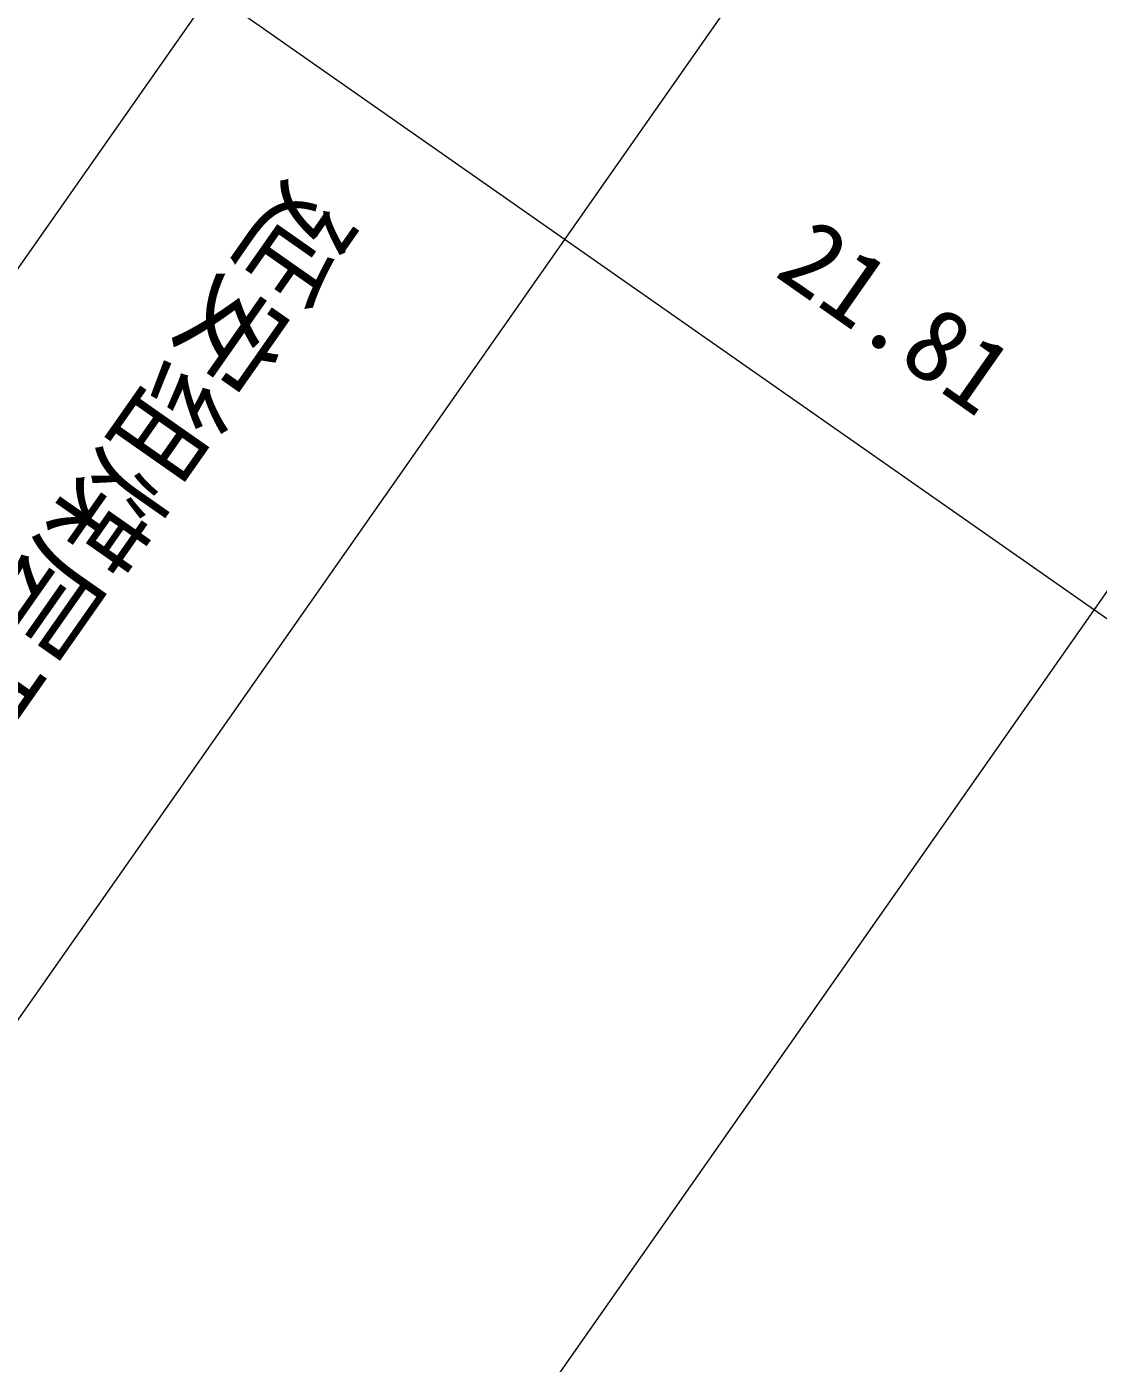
# Model space of a CAD drawing. Header units: inches. Extents: x 36473197 to 36486087, y 3899343 to 3911260.
# Drawn here: x 36473873.6 to 36473933.3, y 3905915.9 to 3905990.4 of the extents above; entities that cross this region are included whole.
import ezdxf

# ---------------------------------------------------------------- set-up
doc = ezdxf.new("R2010")
doc.units = ezdxf.units.IN
doc.header["$MEASUREMENT"] = 0
doc.layers.get('0').update_dxf_attribs({"lineweight": 0})
doc.layers.add('图例区', color=7, linetype='Continuous', lineweight=0)
doc.layers.add('综合柱状', color=7, linetype='Continuous', lineweight=0)
doc.styles.add('@Batang', font='simfang.ttf')
doc.styles.add('宋体', font='SIMSUN.TTC')

msp = doc.modelspace()

# ---------------------------------------------------------------- linework, layer by layer
at = {"lineweight": 15}
for p, q in [((36474692.086, 3907146.501), (36473761.116, 3905816.983)), ((36473884.119, 3905992.146), (36474205.798, 3905766.897))]:
    msp.add_line(p, q, dxfattribs=at)
at = {"lineweight": 15, "flags": 128}
for points in [[(36474774.446, 3907159.513), (36473810.265, 3905782.567)], [(36474728.284, 3907156.353), (36473780.775, 3905803.217)]]:
    msp.add_lwpolyline(points, dxfattribs=at)

# ---------------------------------------------------------------- texts
at = {"layer": '图例区', "insert": (36474258.841, 3906868.629), "char_height": 4.5, "width": 7.51239, "attachment_point": 1, "rotation": 324.99908, "style": '宋体'}
msp.add_mtext('中\\P\\P\\P\\P\\P\\P\\P\\P\\P\\P\\P\\P\\P\\P\\P\\P\\P\\P\\P\\P\\P\\P\\P\\P\\P\\P\\P\\P\\P\\P\\P\\P\\P\\P\\P\\P\\P\\P\\P\\P\\P\\P\\P\\P\\P\\P\\P\\P\\P\\P\\P\\P\\P\\P\\P\\P\\P\\P\\P\\P\\P\\P\\P生\\P\\P\\P\\P\\P\\P\\P\\P\\P\\P\\P\\P\\P\\P\\P\\P\\P\\P\\P\\P\\P\\P\\P\\P\\P\\P\\P\\P\\P\\P\\P\\P\\P\\P\\P\\P\\P\\P\\P\\P\\P\\P\\P\\P\\P\\P\\P\\P\\P\\P\\P\\P\\P\\P\\P\\P\\P\\P\\P\\P\\P\\P\\P\\P\\P\\P\\P\\P\\P\\P\\P\\P\\P\\P\\P\\P\\P\\P\\P\\P界\\P', dxfattribs=at)
at = {"layer": '综合柱状'}
for s, height, rotation, style, p in [('延安组煤层及其顶板砂岩含水层（Ⅺ）', 4.42434, 234.99908, '@Batang', (36473888.45, 3905981.943)), ('21.81', 4.1017, 324.99908, '宋体', (36473915.156, 3905976.55))]:
    msp.add_text(s, height=height, rotation=rotation, dxfattribs=dict(at, style=style)).set_placement(p)

doc.saveas('drawing.dxf')
